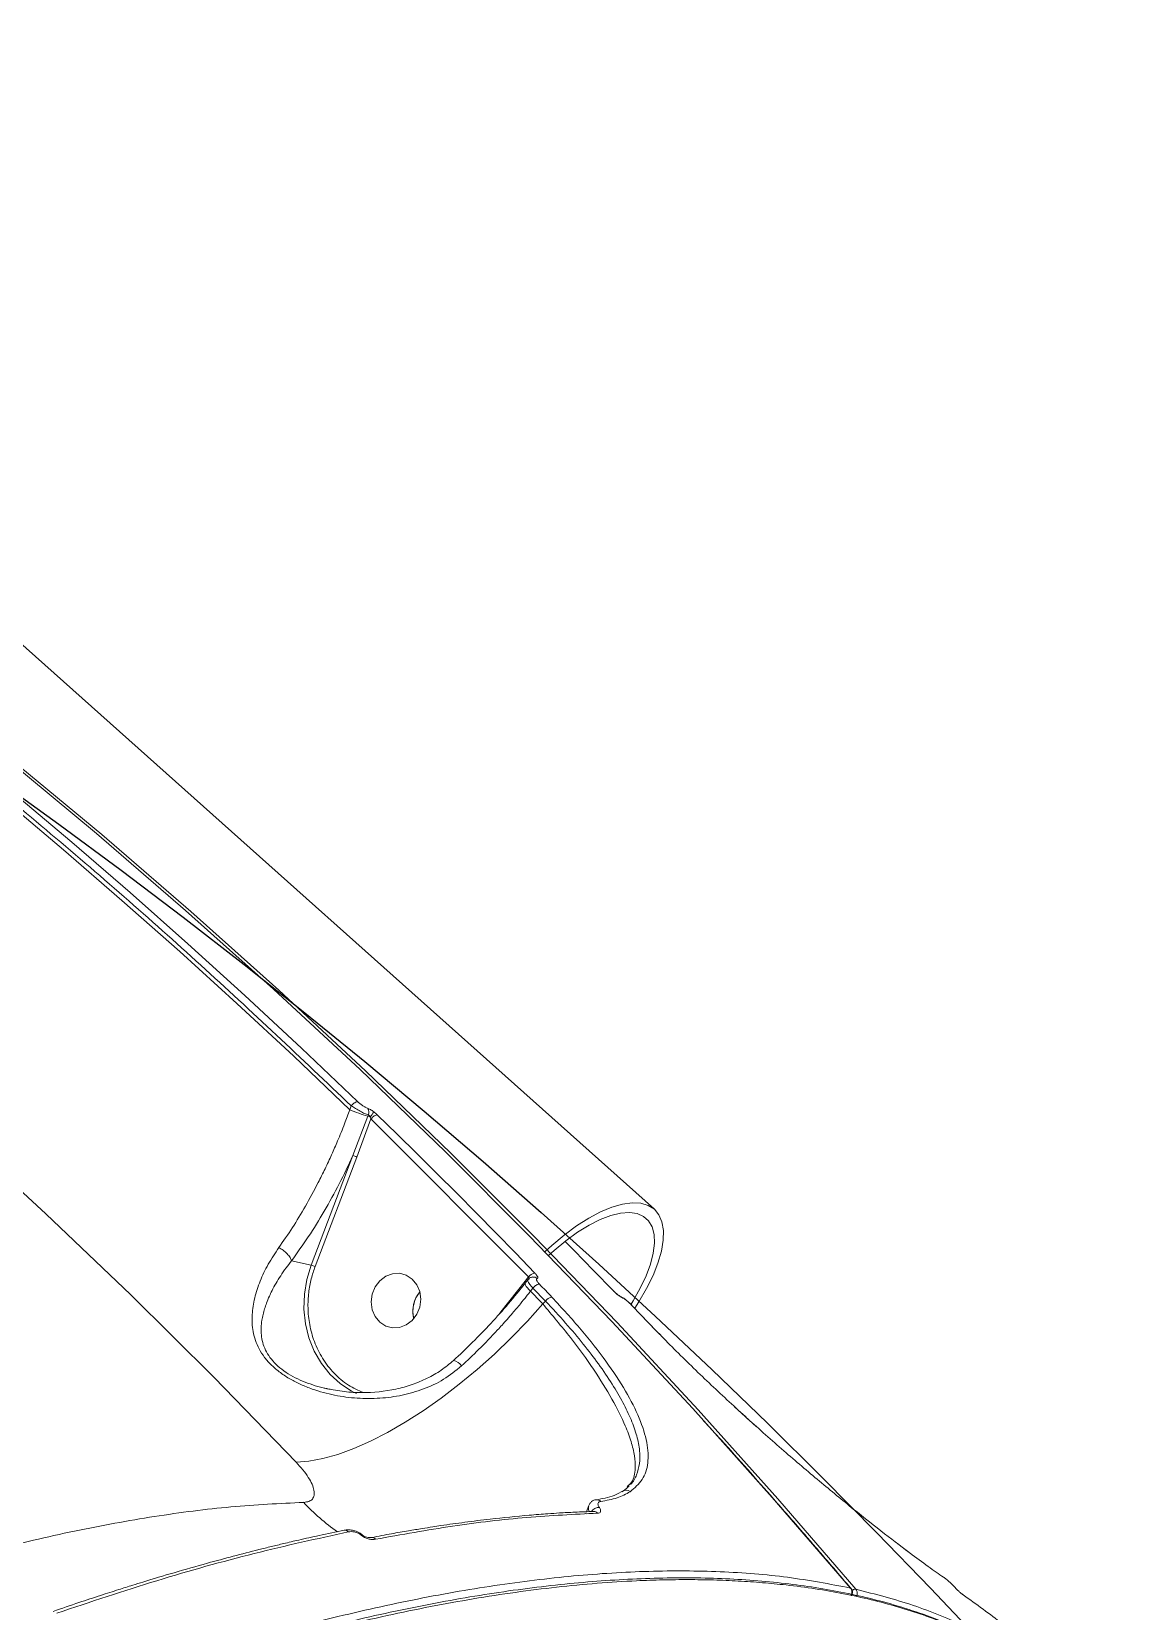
# Model space of a CAD drawing. Header units: millimetres. Extents: x -5609 to 5139, y -3980 to 3221.
# Drawn here: x 3209.7 to 3390.9, y 1158.5 to 1416.5 of the extents above; entities that cross this region are included whole.
import ezdxf

# ---------------------------------------------------------------- set-up
doc = ezdxf.new("R2010")
doc.units = ezdxf.units.MM
for name, color, linetype in [('DIKOM_ЗОНА', 80, 'Continuous'), ('DIKOM_ОБЪЕКТ', 7, 'Continuous'), ('DIKOM_РАЗМЕР_ОБЪЕКТА', 7, 'Continuous')]:
    doc.layers.add(name, color=color, linetype=linetype)

# ---------------------------------------------------------------- blocks, each defined once
blk = doc.blocks.new('A$Cc336a1e3')
at = {"color": 7, "linetype": 'Continuous', "lineweight": 15}
for p, q in [((6131.55, 2497.08), (5971.78, 2639.71)), ((6081.81, 2513.34), (6082.06, 2513.99)), ((6082.31, 2505.85), (6084.76, 2512.28)), ((6082.95, 2505.62), (6085.27, 2511.84)), ((6084.85, 2512.49), (6084.76, 2512.28)), ((6085.13, 2512.15), (6085.27, 2511.84)), ((6085.27, 2511.84), (6110.98, 2486.03)), ((6082.31, 2505.85), (6075.51, 2487.96)), ((6076.15, 2487.73), (6082.95, 2505.62)), ((6075.51, 2487.96), (6072.3, 2488.68)), ((6110.45, 2485.34), (6106.5, 2480.36)), ((6110.98, 2486.03), (6110.45, 2485.34)), ((6110.94, 2485.64), (6110.45, 2485.02)), ((6092.75, 2482.88), (6093.25, 2483.59)), ((6111.72, 2484.23), (6111.32, 2483.72)), ((6111.72, 2484.23), (6113.76, 2482.1)), ((6113.76, 2482.1), (6113.32, 2481.64)), ((6132.43, 2476.64), (6129.89, 2479.26)), ((6078.24, 2467.76), (6078.04, 2467.81)), ((6148.2, 2461.6), (6144.65, 2464.82)), ((6127.41, 2451.95), (6127.19, 2451.76)), ((6120.79, 2448.63), (6120.49, 2447.69)), ((6120.4, 2447.41), (6120.38, 2447.34)), ((6085.38, 2443.49), (6085.34, 2443.48)), ((6173.38, 2440.86), (6171.3, 2442.44)), ((6181.78, 2434.27), (6181.59, 2434.41))]:
    blk.add_line(p, q, dxfattribs=at)
at = {"color": 8, "linetype": 'Continuous', "lineweight": 15}
for p, q in [((6106.5, 2480.36), (6106.18, 2479.95)), ((6078.58, 2467.69), (6078.24, 2467.76))]:
    blk.add_line(p, q, dxfattribs=at)
at = {"color": 7, "linetype": 'Continuous', "lineweight": 15, "flags": 128}
for points in [[(6163.57, 2435.24), (6150.81, 2450.02), (6137.81, 2464.53), (6124.58, 2478.78), (6111.11, 2492.76), (6097.42, 2506.46), (6083.49, 2519.89), (6069.35, 2533.03), (6054.99, 2545.89), (6040.42, 2558.46), (6025.65, 2570.74), (6010.66, 2582.72), (5995.48, 2594.4), (5980.11, 2605.77), (5964.54, 2616.84), (5948.8, 2627.59), (5932.87, 2638.03), (5916.76, 2648.15), (5900.49, 2657.95), (5884.05, 2667.43), (5867.45, 2676.58), (5850.69, 2685.41)], [(6073.04, 2455.8), (6059.65, 2469.59), (6046.03, 2483.1), (6032.18, 2496.33), (6018.11, 2509.28), (6003.83, 2521.93), (5989.32, 2534.28), (5974.61, 2546.34), (5959.69, 2558.09), (5944.58, 2569.54), (5929.27, 2580.67), (5913.76, 2591.49), (5898.07, 2601.99), (5882.21, 2612.17), (5866.16, 2622.03), (5849.95, 2631.56)], [(6007.3, 2580.96), (6017.09, 2573.12), (6026.79, 2565.14), (6036.4, 2557.03), (6045.92, 2548.81), (6055.35, 2540.45), (6064.69, 2531.98), (6073.94, 2523.38), (6083.09, 2514.66)], [(6005.94, 2579.73), (6015.73, 2571.87), (6025.45, 2563.89), (6035.07, 2555.77), (6044.6, 2547.53), (6054.04, 2539.17), (6063.39, 2530.68), (6072.65, 2522.07), (6081.81, 2513.34)], [(6086.3, 2512.5), (6089.56, 2509.33), (6092.81, 2506.14), (6096.05, 2502.93), (6099.27, 2499.71), (6102.48, 2496.47), (6105.68, 2493.22), (6108.87, 2489.96), (6112.04, 2486.67)], [(6128.37, 2480.92), (6129.03, 2481.95), (6130.29, 2484.13), (6131.33, 2486.26), (6132.13, 2488.31), (6132.69, 2490.24), (6132.98, 2492.03), (6133.02, 2493.62), (6132.78, 2495.01), (6132.29, 2496.17), (6131.55, 2497.08), (6130.56, 2497.71), (6129.36, 2498.07), (6127.95, 2498.14), (6126.36, 2497.93), (6124.63, 2497.43), (6122.77, 2496.66), (6120.82, 2495.63), (6118.82, 2494.36), (6116.8, 2492.86), (6114.79, 2491.17), (6113.68, 2490.15)], [(6127.76, 2481.61), (6128.1, 2482.16), (6129.25, 2484.21), (6130.19, 2486.21), (6130.9, 2488.12), (6131.35, 2489.91), (6131.55, 2491.54), (6131.49, 2492.98), (6131.17, 2494.2), (6130.59, 2495.19), (6129.78, 2495.92), (6128.73, 2496.38), (6127.48, 2496.56), (6126.04, 2496.45), (6124.44, 2496.07), (6122.72, 2495.42), (6120.9, 2494.5), (6119.02, 2493.34), (6117.11, 2491.96), (6115.21, 2490.38), (6114.28, 2489.53)], [(6124.8, 2483.82), (6121.62, 2487.1), (6118.44, 2490.37), (6116.98, 2491.85)], [(6092.76, 2479.94), (6093.24, 2481.12), (6093.4, 2482.39), (6093.24, 2483.64), (6092.76, 2484.77), (6092, 2485.69), (6091.03, 2486.33), (6089.93, 2486.63), (6088.78, 2486.56), (6087.67, 2486.14), (6086.71, 2485.4), (6085.95, 2484.4), (6085.48, 2483.21), (6085.31, 2481.95), (6085.48, 2480.69), (6085.96, 2479.56), (6086.71, 2478.64), (6087.68, 2478.01), (6088.79, 2477.71), (6089.94, 2477.77), (6091.04, 2478.19), (6092.01, 2478.93), (6092.76, 2479.94)], [(6112.77, 2484.88), (6113.03, 2484.61), (6113.29, 2484.34), (6113.54, 2484.08), (6113.8, 2483.81), (6114.05, 2483.54), (6114.3, 2483.27), (6114.56, 2483.01), (6114.81, 2482.74)], [(6111.32, 2483.72), (6111.57, 2483.46), (6111.82, 2483.2), (6112.07, 2482.94), (6112.32, 2482.68), (6112.57, 2482.42), (6112.82, 2482.16), (6113.07, 2481.9), (6113.32, 2481.64)], [(6073.04, 2455.8), (6075.13, 2455.95), (6077.41, 2456.37), (6079.86, 2457.06), (6082.46, 2458), (6085.18, 2459.2), (6087.99, 2460.64), (6090.87, 2462.31), (6093.8, 2464.19), (6096.75, 2466.26), (6099.69, 2468.51), (6102.59, 2470.92), (6105.43, 2473.45), (6108.18, 2476.1), (6110.82, 2478.84), (6113.32, 2481.64)], [(6129.77, 2479.39), (6129.52, 2479.66), (6129.26, 2479.93), (6129.01, 2480.19), (6128.75, 2480.46), (6128.5, 2480.73), (6128.24, 2481), (6127.99, 2481.26), (6127.73, 2481.53)], [(6179.07, 2436.79), (6178.94, 2436.9), (6178.87, 2436.95)], [(6180.55, 2435.42), (6180.58, 2435.37), (6180.58, 2435.37)], [(6181.99, 2434.1), (6181.86, 2434.22), (6181.77, 2434.28)]]:
    blk.add_lwpolyline(points, dxfattribs=at)
at = {"color": 8, "linetype": 'Continuous', "lineweight": 15, "flags": 128}
for points in [[(5851.57, 2685.21), (5868.33, 2676.39), (5884.93, 2667.24), (5901.37, 2657.76), (5917.64, 2647.96), (5933.75, 2637.83), (5949.68, 2627.39), (5965.42, 2616.64), (5980.99, 2605.57), (5996.36, 2594.2), (6011.54, 2582.52), (6026.52, 2570.54), (6041.3, 2558.27), (6055.87, 2545.7), (6070.23, 2532.84), (6084.37, 2519.69), (6098.3, 2506.26), (6111.99, 2492.56), (6125.46, 2478.58), (6138.69, 2464.33), (6151.69, 2449.82), (6164.45, 2435.04)], [(6082.88, 2467.01), (6082.08, 2467.41), (6080.24, 2468.62), (6078.59, 2470.13), (6077.17, 2471.9), (6076.01, 2473.9), (6075.13, 2476.08), (6074.57, 2478.39), (6074.32, 2480.79), (6074.4, 2483.22), (6074.8, 2485.63), (6075.51, 2487.96)], [(6111.32, 2483.72), (6111.05, 2483.99), (6110.82, 2484.25), (6110.63, 2484.48), (6110.51, 2484.68), (6110.44, 2484.85), (6110.43, 2484.97), (6110.45, 2485.02)], [(6126.26, 2482.68), (6126.14, 2482.79), (6126.02, 2482.85)], [(6083.74, 2443.83), (6083.78, 2443.84), (6083.82, 2443.86), (6083.85, 2443.87), (6083.88, 2443.87), (6083.9, 2443.87), (6083.92, 2443.86), (6083.93, 2443.86)]]:
    blk.add_lwpolyline(points, dxfattribs=at)
at = {"color": 7, "linetype": 'Continuous', "lineweight": 15}
for centre, radius, start, end in [((6092.56, 2538.55), 27.41, 246.914, 253.4712), ((6078.63, 2517.31), 8.3, 321.5925, 328.7007), ((6083.53, 2508.02), 4.44, 68.8578, 73.8715), ((6081.01, 2501.15), 4.87, 66.6213, 74.5178), ((6074.22, 2483.28), 4.85, 66.6058, 74.5333), ((6112.26, 2485.13), 1.55, 98.037, 144.9268), ((6097.07, 2480.44), 4.96, 140.5061, 194.2677), ((6097.09, 2480.44), 4.97, 150.6606, 194.2059), ((6115.04, 2481.19), 1.57, 98.1782, 144.5268), ((6127.69, 2481.38), 0.16, 13.2623, 74.234), ((6126.94, 2450.31), 0.927, 45.8251, 135.2743), ((6173.2, 2440.3), 0.587, 37.9785, 72.5891)]:
    blk.add_arc(centre, radius, start, end, dxfattribs=at)
at = {"color": 8, "linetype": 'Continuous', "lineweight": 15}
for centre, radius, start, end in [((6111.78, 2485.12), 0.907, 45.9483, 97.6568), ((6098.28, 2470.24), 2.2, 35.578, 77.8488), ((6100.03, 2473.08), 35.1, 222.795, 234.7707), ((6122.52, 2446.91), 1.49, 88.3713, 146.4159), ((6122.15, 2448.84), 0.827, 41.2763, 96.3097), ((6121.68, 2446.97), 0.774, 39.1133, 90.2954), ((6080.99, 2443.96), 0.726, 37.4518, 98.8531), ((6085.44, 2442.76), 0.738, 37.6163, 94.0532)]:
    blk.add_arc(centre, radius, start, end, dxfattribs=at)
at = {"color": 7, "linetype": 'Continuous', "lineweight": 15}
for points, knots in [([(6006.34, 2580.24), (6015, 2573.23), (6032.34, 2559.22), (6057.6, 2537.13), (6073.91, 2521.7), (6082.06, 2513.99)], [0, 0, 0, 0, 0.333329, 0.666672, 1, 1, 1, 1]), ([(6081.81, 2513.34), (6081.53, 2512.58), (6080.9, 2510.86), (6079.91, 2508.42), (6078.84, 2505.96), (6077.78, 2503.69), (6076.37, 2500.86), (6074.6, 2497.61), (6072.46, 2494.05), (6070.97, 2491.91), (6070.23, 2490.84)], [0, 0, 0, 0, 0.093235, 0.209539, 0.302912, 0.400495, 0.498927, 0.670944, 0.836392, 1, 1, 1, 1]), ([(6083.09, 2514.66), (6083.03, 2514.66), (6082.89, 2514.65), (6082.61, 2514.51), (6082.31, 2514.28), (6082.14, 2514.08), (6082.06, 2513.99)], [0, 0, 0, 0, 0.240715, 0.49998, 0.759384, 1, 1, 1, 1]), ([(6082.06, 2513.99), (6082.29, 2513.83), (6082.74, 2513.52), (6083.52, 2513.07), (6084.27, 2512.69), (6084.65, 2512.56), (6084.85, 2512.49)], [0, 0, 0, 0, 0.246348, 0.494732, 0.74615, 1, 1, 1, 1]), ([(6083.09, 2514.66), (6083.22, 2514.54), (6083.47, 2514.31), (6083.92, 2513.99), (6084.36, 2513.72), (6084.58, 2513.63), (6084.7, 2513.58)], [0, 0, 0, 0, 0.250213, 0.500054, 0.750021, 1, 1, 1, 1]), ([(6084.7, 2513.58), (6084.77, 2513.56), (6084.91, 2513.51), (6085.16, 2513.37), (6085.44, 2513.2), (6085.63, 2513.07), (6085.72, 2513)], [0, 0, 0, 0, 0.249723, 0.500135, 0.750437, 1, 1, 1, 1]), ([(6084.7, 2513.58), (6084.75, 2513.52), (6084.86, 2513.38), (6084.93, 2513.09), (6084.94, 2512.78), (6084.88, 2512.59), (6084.85, 2512.49)], [0, 0, 0, 0, 0.243932, 0.500013, 0.755986, 1, 1, 1, 1]), ([(6085.72, 2513), (6085.82, 2512.92), (6086.03, 2512.76), (6086.21, 2512.59), (6086.3, 2512.5)], [0, 0, 0, 0, 0.497646, 1, 1, 1, 1]), ([(6084.85, 2512.49), (6084.87, 2512.48), (6084.91, 2512.46), (6084.99, 2512.38), (6085.06, 2512.28), (6085.11, 2512.2), (6085.13, 2512.15)], [0, 0, 0, 0, 0.22271, 0.465305, 0.712337, 1, 1, 1, 1]), ([(6086.3, 2512.5), (6086.24, 2512.5), (6086.1, 2512.5), (6085.82, 2512.35), (6085.52, 2512.12), (6085.35, 2511.93), (6085.27, 2511.84)], [0, 0, 0, 0, 0.240677, 0.500045, 0.759501, 1, 1, 1, 1]), ([(6072.3, 2488.68), (6073.22, 2489.96), (6075.06, 2492.52), (6077.66, 2496.76), (6080.12, 2501.19), (6081.58, 2504.3), (6082.31, 2505.85)], [0, 0, 0, 0, 0.250603, 0.500819, 0.751464, 1, 1, 1, 1]), ([(6070.23, 2490.84), (6069.62, 2489.93), (6068.4, 2488.11), (6067.11, 2485.35), (6066.21, 2482.61), (6065.78, 2479.87), (6065.88, 2477.55), (6066.36, 2475.69), (6066.97, 2474.28), (6067.84, 2472.9), (6069.02, 2471.58), (6070.46, 2470.37), (6072.08, 2469.33), (6073.83, 2468.44), (6075.63, 2467.72), (6077.49, 2467.15), (6079.94, 2466.57), (6083.03, 2466.16), (6086.73, 2466.16), (6090.38, 2466.64), (6093.88, 2467.66), (6097.22, 2469.21), (6099.11, 2470.75), (6100.07, 2471.52)], [0, 0, 0, 0, 0.061203, 0.122472, 0.184583, 0.246636, 0.309657, 0.34298, 0.373939, 0.406885, 0.438679, 0.470378, 0.503588, 0.534387, 0.567525, 0.599216, 0.630552, 0.692953, 0.754983, 0.816463, 0.877869, 0.938705, 1, 1, 1, 1]), ([(6070.23, 2490.84), (6070.46, 2490.7), (6070.94, 2490.41), (6071.59, 2489.83), (6072.09, 2489.21), (6072.23, 2488.85), (6072.3, 2488.68)], [0, 0, 0, 0, 0.24246, 0.500013, 0.757521, 1, 1, 1, 1]), ([(6110.46, 2485.02), (6109.56, 2483.9), (6107.77, 2481.68), (6104.88, 2478.45), (6101.88, 2475.32), (6099.79, 2473.37), (6098.74, 2472.39)], [0, 0, 0, 0, 0.251726, 0.501264, 0.749793, 1, 1, 1, 1]), ([(6111.67, 2486.03), (6111.59, 2486.01), (6111.43, 2485.98), (6111.14, 2485.85), (6110.99, 2485.69), (6110.9, 2485.58)], [0, 0, 0, 0, 0.254645, 0.508767, 1, 1, 1, 1]), ([(6110.98, 2486.03), (6111.01, 2485.99), (6111.05, 2485.93), (6111.09, 2485.85), (6111.12, 2485.79), (6111.12, 2485.74), (6111.11, 2485.69), (6111.08, 2485.68), (6111.06, 2485.67)], [0, 0, 0, 0, 0.208686, 0.344013, 0.499941, 0.655745, 0.791015, 1, 1, 1, 1]), ([(6112.77, 2484.88), (6112.71, 2484.87), (6112.57, 2484.87), (6112.29, 2484.73), (6111.98, 2484.51), (6111.8, 2484.32), (6111.72, 2484.23)], [0, 0, 0, 0, 0.240631, 0.499944, 0.759419, 1, 1, 1, 1]), ([(6112.04, 2486.67), (6112.14, 2486.56), (6112.35, 2486.33), (6112.52, 2486.04), (6112.55, 2485.84), (6112.46, 2485.8), (6112.41, 2485.78)], [0, 0, 0, 0, 0.249851, 0.499772, 0.749765, 1, 1, 1, 1]), ([(6112.41, 2485.78), (6112.36, 2485.76), (6112.26, 2485.72), (6112.3, 2485.51), (6112.46, 2485.22), (6112.67, 2484.99), (6112.77, 2484.88)], [0, 0, 0, 0, 0.250218, 0.500254, 0.75017, 1, 1, 1, 1]), ([(6100.07, 2471.52), (6101, 2472.4), (6103.01, 2474.28), (6105.19, 2476.55), (6106.71, 2478.21), (6107.52, 2479.13), (6108.53, 2480.28), (6109.59, 2481.55), (6110.51, 2482.69), (6111.04, 2483.36), (6111.25, 2483.63), (6111.31, 2483.7), (6111.32, 2483.72), (6111.32, 2483.72), (6111.32, 2483.72), (6111.32, 2483.72)], [0, 0, 0, 0, 0.231466, 0.498615, 0.562962, 0.63634, 0.718738, 0.838454, 0.936419, 0.983789, 0.99579, 0.998876, 0.999681, 0.999967, 1, 1, 1, 1]), ([(6114.81, 2482.74), (6116.46, 2480.95), (6119.75, 2477.38), (6123.77, 2472.22), (6126.99, 2467.35), (6129.24, 2462.88), (6130.48, 2458.93), (6130.64, 2455.57), (6129.79, 2452.82), (6128.32, 2451.59), (6127.58, 2450.97)], [0, 0, 0, 0, 0.124865, 0.249534, 0.374624, 0.499172, 0.624462, 0.748981, 0.874562, 1, 1, 1, 1]), ([(6126.26, 2482.68), (6126.16, 2482.73), (6125.96, 2482.83), (6125.57, 2483.12), (6125.16, 2483.46), (6124.92, 2483.7), (6124.8, 2483.82)], [0, 0, 0, 0, 0.250159, 0.500232, 0.750108, 1, 1, 1, 1]), ([(6126.02, 2482.85), (6125.95, 2482.89), (6125.8, 2482.97), (6125.5, 2483.19), (6125.18, 2483.46), (6124.98, 2483.66), (6124.88, 2483.76)], [0, 0, 0, 0, 0.243842, 0.491795, 0.743906, 1, 1, 1, 1]), ([(6127.82, 2481.47), (6127.68, 2481.61), (6127.39, 2481.89), (6126.9, 2482.3), (6126.41, 2482.65), (6126.15, 2482.79), (6126.02, 2482.85)], [0, 0, 0, 0, 0.245657, 0.49411, 0.745518, 1, 1, 1, 1]), ([(6127.73, 2481.53), (6127.61, 2481.65), (6127.37, 2481.89), (6126.96, 2482.23), (6126.57, 2482.52), (6126.37, 2482.62), (6126.26, 2482.68)], [0, 0, 0, 0, 0.249908, 0.499772, 0.74981, 1, 1, 1, 1]), ([(6173.67, 2440.66), (6172.2, 2441.76), (6169.27, 2443.97), (6164.1, 2448.07), (6158.55, 2452.62), (6152.7, 2457.61), (6146.73, 2462.9), (6140.81, 2468.38), (6135.05, 2473.94), (6131.53, 2477.58), (6129.77, 2479.39)], [0, 0, 0, 0, 0.125029, 0.249837, 0.375, 0.499594, 0.624844, 0.749304, 0.874747, 1, 1, 1, 1]), ([(6129.77, 2479.39), (6129.82, 2479.37), (6129.88, 2479.35), (6129.88, 2479.26), (6129.88, 2479.25)], [0, 0, 0, 0, 0.779343, 1, 1, 1, 1]), ([(6098.74, 2472.39), (6098.08, 2471.84), (6096.74, 2470.73), (6094.45, 2469.44), (6091.98, 2468.41), (6088.44, 2467.43), (6084.7, 2467.06), (6080.91, 2467.25), (6079, 2467.61), (6078.05, 2467.79)], [0, 0, 0, 0, 0.116809, 0.235728, 0.356996, 0.481882, 0.737084, 0.86837, 1, 1, 1, 1]), ([(6163.7, 2435.11), (6162.73, 2436.24), (6161.08, 2438.19), (6158.93, 2440.69), (6157.26, 2442.63), (6154.7, 2445.59), (6149.78, 2451.21), (6144.41, 2457.32), (6140.53, 2461.51), (6139.57, 2462.55)], [0, 0, 0, 0, 0.122335, 0.209291, 0.270491, 0.332054, 0.530094, 0.883891, 1, 1, 1, 1]), ([(6074.28, 2449.23), (6074.58, 2449.27), (6075.18, 2449.33), (6075.75, 2449.74), (6076.04, 2450.35), (6076.01, 2451.17), (6075.69, 2452.17), (6075.07, 2453.3), (6074.19, 2454.53), (6073.42, 2455.37), (6073.04, 2455.8)], [0, 0, 0, 0, 0.121356, 0.243051, 0.365694, 0.489599, 0.61564, 0.742465, 0.871121, 1, 1, 1, 1]), ([(6126.48, 2451.12), (6126.01, 2450.85), (6125.14, 2450.36), (6123.63, 2449.9), (6122.55, 2449.74), (6122.06, 2449.66)], [0, 0, 0, 0, 0.388598, 0.721327, 1, 1, 1, 1]), ([(6127.58, 2450.97), (6126.92, 2450.6), (6125.59, 2449.86), (6123.71, 2449.54), (6122.78, 2449.38)], [0, 0, 0, 0, 0.499978, 1, 1, 1, 1]), ([(6127.42, 2451.9), (6127.3, 2451.78), (6127.06, 2451.54), (6126.78, 2451.3), (6126.64, 2451.19)], [0, 0, 0, 0, 0.498454, 1, 1, 1, 1]), ([(5598.5, 2121.07), (5601.26, 2124.96), (5606.79, 2132.74), (5615.67, 2144.53), (5624.94, 2156.34), (5634.63, 2168.19), (5644.11, 2179.34), (5653.31, 2189.8), (5662.16, 2199.56), (5671.33, 2209.38), (5680.81, 2219.24), (5690.58, 2229.12), (5700.47, 2238.83), (5710.47, 2248.39), (5720.55, 2257.77), (5730.91, 2267.14), (5741.52, 2276.49), (5752.37, 2285.8), (5762.76, 2294.46), (5772.64, 2302.48), (5781.96, 2309.88), (5791.42, 2317.22), (5801.03, 2324.49), (5810.76, 2331.68), (5820.62, 2338.77), (5832.63, 2347.18), (5846.83, 2356.79), (5863.26, 2367.4), (5879.86, 2377.61), (5894.16, 2385.95), (5906.12, 2392.62), (5915.73, 2397.8), (5925.34, 2402.79), (5934.95, 2407.59), (5944.53, 2412.18), (5954.07, 2416.55), (5964.55, 2421.12), (5975.92, 2425.79), (5988.09, 2430.41), (6000.08, 2434.58), (6011.85, 2438.26), (6024.19, 2441.68), (6036.96, 2444.67), (6050.01, 2447.04), (6062.55, 2448.66), (6070.36, 2449.04), (6074.28, 2449.23)], [0, 0, 0, 0, 0.025201, 0.050426, 0.075478, 0.100439, 0.125533, 0.145965, 0.166556, 0.187307, 0.208217, 0.229287, 0.250516, 0.270801, 0.291287, 0.311973, 0.332861, 0.35395, 0.375239, 0.39266, 0.410236, 0.427968, 0.445856, 0.463899, 0.482097, 0.500451, 0.530196, 0.560356, 0.590931, 0.62192, 0.639817, 0.657849, 0.676017, 0.69432, 0.712759, 0.731334, 0.750044, 0.774713, 0.799566, 0.824602, 0.849822, 0.875227, 0.906171, 0.937281, 0.968557, 1, 1, 1, 1]), ([(6122.06, 2449.66), (6121.92, 2449.63), (6121.64, 2449.58), (6121.27, 2449.36), (6120.96, 2449.04), (6120.85, 2448.75), (6120.8, 2448.61)], [0, 0, 0, 0, 0.236053, 0.482471, 0.739368, 1, 1, 1, 1]), ([(6122.57, 2448.4), (6122.61, 2448.32), (6122.71, 2448.18), (6122.79, 2447.92), (6122.77, 2447.68), (6122.6, 2447.5), (6122.38, 2447.47), (6122.28, 2447.46)], [0, 0, 0, 0, 0.124956, 0.25057, 0.500126, 0.749926, 1, 1, 1, 1]), ([(6122.78, 2449.38), (6122.68, 2449.36), (6122.49, 2449.32), (6122.34, 2449.12), (6122.33, 2448.87), (6122.42, 2448.61), (6122.52, 2448.47), (6122.57, 2448.4)], [0, 0, 0, 0, 0.249412, 0.499478, 0.74935, 0.874997, 1, 1, 1, 1]), ([(6121.67, 2447.75), (6120.64, 2447.71), (6118.78, 2447.64), (6116.27, 2447.51), (6114.3, 2447.38), (6112.65, 2447.26), (6109.53, 2447), (6105.52, 2446.6), (6100.69, 2446), (6097.56, 2445.56), (6095.24, 2445.21), (6093.49, 2444.93), (6091.24, 2444.56), (6088.49, 2444.08), (6086.48, 2443.7), (6085.38, 2443.49)], [0, 0, 0, 0, 0.091752, 0.164595, 0.218578, 0.261868, 0.306046, 0.484389, 0.598086, 0.702973, 0.737244, 0.78391, 0.843244, 0.915264, 1, 1, 1, 1]), ([(6122.28, 2447.46), (6118.46, 2447.27), (6110.84, 2446.9), (6098.73, 2445.48), (6090.25, 2443.96), (6086.02, 2443.21)], [0, 0, 0, 0, 0.334709, 0.668039, 1, 1, 1, 1]), ([(6080.94, 2444.69), (6079.56, 2444.4), (6077.09, 2443.89), (6073.77, 2443.15), (6071.17, 2442.54), (6068.99, 2442.01), (6064.87, 2440.99), (6059.6, 2439.6), (6053.27, 2437.8), (6049.18, 2436.58), (6046.16, 2435.64), (6043.87, 2434.92), (6040.95, 2433.98), (6037.38, 2432.8), (6034.77, 2431.91), (6033.36, 2431.42)], [0, 0, 0, 0, 0.09177, 0.164619, 0.218606, 0.26189, 0.306061, 0.484383, 0.598068, 0.70294, 0.737208, 0.783875, 0.843209, 0.915239, 1, 1, 1, 1]), ([(6081.57, 2444.4), (6076.48, 2443.29), (6066.35, 2441.06), (6050.45, 2436.62), (6039.46, 2432.96), (6033.98, 2431.13)], [0, 0, 0, 0, 0.336007, 0.66934, 1, 1, 1, 1]), ([(6083.93, 2443.86), (6083.79, 2443.97), (6083.52, 2444.19), (6082.94, 2444.49), (6082.25, 2444.7), (6081.51, 2444.77), (6081.09, 2444.71), (6080.88, 2444.68)], [0, 0, 0, 0, 0.148879, 0.287547, 0.540201, 0.774182, 1, 1, 1, 1]), ([(6083.74, 2443.83), (6083.65, 2443.9), (6083.47, 2444.05), (6083.06, 2444.26), (6082.56, 2444.41), (6082.02, 2444.47), (6081.72, 2444.43), (6081.57, 2444.4)], [0, 0, 0, 0, 0.125572, 0.251121, 0.501344, 0.751019, 1, 1, 1, 1]), ([(6086.02, 2443.21), (6085.86, 2443.19), (6085.55, 2443.15), (6084.98, 2443.21), (6084.46, 2443.37), (6084.03, 2443.59), (6083.84, 2443.75), (6083.74, 2443.83)], [0, 0, 0, 0, 0.248993, 0.498714, 0.748827, 0.874393, 1, 1, 1, 1]), ([(6085.33, 2443.48), (6085.22, 2443.47), (6085.01, 2443.45), (6084.62, 2443.51), (6084.29, 2443.62), (6084.08, 2443.74), (6083.98, 2443.81), (6083.94, 2443.84), (6083.93, 2443.86)], [0, 0, 0, 0, 0.317087, 0.601001, 0.834535, 0.926307, 0.965125, 1, 1, 1, 1]), ([(6179.07, 2436.79), (6178.28, 2437.33), (6176.69, 2438.42), (6174.68, 2439.91), (6173.67, 2440.66)], [0, 0, 0, 0, 0.500017, 1, 1, 1, 1]), ([(5583.07, 2031.2), (5585.78, 2035.98), (5591.19, 2045.56), (5600.33, 2060.28), (5610.18, 2075.22), (5620.81, 2090.37), (5631.91, 2105.35), (5643.41, 2120.1), (5655.24, 2134.58), (5665.44, 2146.54), (5673.72, 2155.94), (5679.86, 2162.78), (5686.12, 2169.62), (5692.48, 2176.45), (5701.36, 2185.79), (5712.98, 2197.68), (5727.61, 2212.09), (5742.85, 2226.52), (5758.67, 2240.94), (5774.66, 2254.97), (5790.78, 2268.58), (5806.96, 2281.73), (5819.81, 2291.79), (5829.15, 2298.91), (5834.85, 2303.2), (5840.59, 2307.45), (5846.36, 2311.68), (5852.17, 2315.87), (5858.01, 2320.02), (5867.43, 2326.63), (5880.53, 2335.56), (5897.34, 2346.53), (5914.33, 2357.12), (5931.44, 2367.27), (5948.25, 2376.74), (5964.71, 2385.49), (5980.77, 2393.55), (5993.48, 2399.53), (6002.92, 2403.76), (6009.15, 2406.46), (6015.36, 2409.07), (6021.54, 2411.59), (6027.69, 2414), (6036.91, 2417.49), (6049.04, 2421.76), (6063.83, 2426.38), (6078.22, 2430.27), (6092.15, 2433.41), (6105.59, 2435.77), (6118.48, 2437.34), (6130.78, 2438.1), (6142.44, 2438.02), (6153.47, 2437.16), (6160.2, 2435.88), (6163.57, 2435.24)], [0, 0, 0, 0, 0.024819, 0.049681, 0.074585, 0.099531, 0.12452, 0.147882, 0.17128, 0.194715, 0.205777, 0.216847, 0.227925, 0.239011, 0.250106, 0.273561, 0.297359, 0.321499, 0.345981, 0.370806, 0.394284, 0.418061, 0.442135, 0.45031, 0.458518, 0.466761, 0.475037, 0.483347, 0.49169, 0.500068, 0.523695, 0.547624, 0.571855, 0.596389, 0.621225, 0.644678, 0.668395, 0.692375, 0.701869, 0.711403, 0.720978, 0.730593, 0.74025, 0.749947, 0.774408, 0.798991, 0.823695, 0.848519, 0.873464, 0.89853, 0.923716, 0.949023, 0.974451, 1, 1, 1, 1]), ([(6204.55, 2411.65), (6203.86, 2412.42), (6202.5, 2413.95), (6200.53, 2415.88), (6198.62, 2417.65), (6196.69, 2419.29), (6194.08, 2421.34), (6190.66, 2423.7), (6185.14, 2426.93), (6177.87, 2430.25), (6168.75, 2433.19), (6159.15, 2435.24), (6149.19, 2436.49), (6138.58, 2437.01), (6127.34, 2436.79), (6115.51, 2435.84), (6103.11, 2434.16), (6090.16, 2431.75), (6076.69, 2428.62), (6062.75, 2424.77), (6048.38, 2420.23), (6033.61, 2414.99), (6018.47, 2409.08), (6002.99, 2402.5), (5987.2, 2395.26), (5971.16, 2387.4), (5954.91, 2378.92), (5938.49, 2369.86), (5921.94, 2360.24), (5905.29, 2350.07), (5888.58, 2339.38), (5871.86, 2328.2), (5855.16, 2316.54), (5838.53, 2304.46), (5822.03, 2291.98), (5805.68, 2279.12), (5789.53, 2265.92), (5773.6, 2252.41), (5757.93, 2238.61), (5742.58, 2224.57), (5727.92, 2210.64), (5713.95, 2196.88), (5700.67, 2183.32), (5689.25, 2171.21), (5679.6, 2160.65), (5673.57, 2153.89), (5669.6, 2149.37), (5667.39, 2146.83), (5664.81, 2143.84), (5661.69, 2140.2), (5658.06, 2135.91), (5655.49, 2132.82), (5654.12, 2131.18)], [0, 0, 0, 0, 0.008908, 0.01753, 0.025623, 0.033471, 0.041214, 0.056424, 0.071632, 0.098786, 0.125938, 0.150666, 0.175372, 0.200051, 0.224728, 0.249405, 0.274079, 0.298757, 0.323488, 0.348172, 0.372843, 0.397514, 0.422185, 0.446854, 0.471533, 0.496261, 0.520935, 0.545603, 0.570272, 0.594939, 0.619608, 0.644296, 0.669014, 0.693683, 0.71835, 0.743018, 0.767685, 0.792353, 0.817058, 0.84176, 0.866427, 0.889451, 0.912474, 0.935498, 0.950694, 0.965687, 0.969487, 0.973442, 0.978418, 0.984512, 0.991712, 1, 1, 1, 1]), ([(6179.32, 2436.6), (6179.27, 2436.64), (6179.08, 2436.8), (6178.96, 2436.89), (6178.87, 2436.95)], [0, 0, 0, 0, 0.270658, 1, 1, 1, 1]), ([(6180.55, 2435.42), (6180.48, 2435.5), (6180.34, 2435.65), (6180.04, 2435.95), (6179.69, 2436.28), (6179.33, 2436.6), (6179.15, 2436.72), (6179.07, 2436.79)], [0, 0, 0, 0, 0.124853, 0.250327, 0.500072, 0.749881, 1, 1, 1, 1]), ([(6181.99, 2434.1), (6181.91, 2434.15), (6181.76, 2434.26), (6181.41, 2434.56), (6181.07, 2434.88), (6180.77, 2435.18), (6180.63, 2435.34), (6180.55, 2435.42)], [0, 0, 0, 0, 0.249692, 0.499302, 0.748827, 0.874267, 1, 1, 1, 1]), ([(6163.65, 2434.05), (6163.7, 2434.14), (6163.79, 2434.34), (6163.81, 2434.65), (6163.75, 2434.97), (6163.63, 2435.14), (6163.57, 2435.24)], [0, 0, 0, 0, 0.250066, 0.500079, 0.703986, 1, 1, 1, 1]), ([(6163.73, 2433.99), (6163.74, 2434), (6163.75, 2434.02), (6163.79, 2434.08), (6163.85, 2434.21), (6163.9, 2434.41), (6163.9, 2434.68), (6163.83, 2434.96), (6163.71, 2435.11), (6163.65, 2435.18)], [0, 0, 0, 0, 0.010325, 0.068355, 0.169216, 0.329606, 0.54412, 0.799952, 1, 1, 1, 1]), ([(6164.45, 2435.04), (6164.51, 2434.94), (6164.63, 2434.77), (6164.68, 2434.46), (6164.67, 2434.15), (6164.58, 2433.95), (6164.53, 2433.85)], [0, 0, 0, 0, 0.295937, 0.499886, 0.749893, 1, 1, 1, 1]), ([(6194.66, 2423.11), (6194.43, 2423.41), (6192.61, 2425.73), (6188.48, 2429.49), (6184.16, 2432.56), (6181.99, 2434.1)], [0, 0, 0, 0, 0.068433, 0.533258, 1, 1, 1, 1])]:
    blk.add_open_spline(points, degree=3, knots=knots, dxfattribs=at)
at = {"color": 8, "linetype": 'Continuous', "lineweight": 15}
for points, knots in [([(6078.04, 2467.81), (6077.84, 2467.85), (6077.08, 2468), (6075.76, 2468.4), (6074.1, 2469), (6072.51, 2469.76), (6071.03, 2470.67), (6069.74, 2471.73), (6068.72, 2472.89), (6067.76, 2474.52), (6067.25, 2476.57), (6067.35, 2478.48), (6067.63, 2479.9), (6067.89, 2480.83), (6068.23, 2481.83), (6068.63, 2482.81), (6069.15, 2483.9), (6069.75, 2485.01), (6070.52, 2486.25), (6071.36, 2487.47), (6071.99, 2488.29), (6072.3, 2488.68)], [0, 0, 0, 0, 0.017738, 0.07, 0.121887, 0.172997, 0.223784, 0.273788, 0.323761, 0.3739, 0.476594, 0.580721, 0.621682, 0.662696, 0.702448, 0.751741, 0.790799, 0.843222, 0.895428, 0.949745, 1, 1, 1, 1]), ([(6084.04, 2467.14), (6083.21, 2467.51), (6081.45, 2468.29), (6079.18, 2470.24), (6077.3, 2472.66), (6075.97, 2475.38), (6075.2, 2478.18), (6074.92, 2480.9), (6075.05, 2483.42), (6075.45, 2485.7), (6075.92, 2487.08), (6076.15, 2487.73)], [0, 0, 0, 0, 0.118978, 0.251189, 0.380532, 0.50448, 0.621138, 0.7293, 0.828437, 0.918547, 1, 1, 1, 1]), ([(6110.45, 2485.34), (6110.48, 2485.31), (6110.54, 2485.25), (6110.57, 2485.2), (6110.58, 2485.19)], [0, 0, 0, 0, 0.615711, 1, 1, 1, 1]), ([(6110.9, 2485.58), (6110.9, 2485.58), (6110.86, 2485.56), (6110.87, 2485.44), (6110.92, 2485.25), (6111.08, 2484.98), (6111.33, 2484.65), (6111.57, 2484.39), (6111.72, 2484.23)], [0, 0, 0, 0, 0.007556, 0.177019, 0.36965, 0.568562, 0.740074, 1, 1, 1, 1]), ([(6113.76, 2482.1), (6114.88, 2480.9), (6117.09, 2478.53), (6119.96, 2475.1), (6122.52, 2471.76), (6124.7, 2468.55), (6126.48, 2465.51), (6127.83, 2462.67), (6128.75, 2460.04), (6129.2, 2457.65), (6129.2, 2455.52), (6128.68, 2453.72), (6128.15, 2452.6), (6127.68, 2452.18), (6127.67, 2452.18)], [0, 0, 0, 0, 0.093376, 0.18407, 0.272091, 0.365487, 0.456186, 0.544209, 0.636631, 0.727352, 0.816398, 0.907736, 0.998642, 1, 1, 1, 1]), ([(6124.8, 2483.82), (6124.84, 2483.8), (6124.91, 2483.77), (6124.9, 2483.69), (6124.9, 2483.68)], [0, 0, 0, 0, 0.789729, 1, 1, 1, 1]), ([(6113.32, 2481.64), (6114.87, 2479.79), (6117.95, 2476.13), (6121.73, 2470.89), (6124.77, 2466.02), (6126.71, 2462.12), (6127.82, 2459.09), (6128.36, 2456.78), (6128.48, 2454.49), (6128.16, 2452.7), (6127.36, 2452.01), (6127.09, 2451.78)], [0, 0, 0, 0, 0.134979, 0.268148, 0.40232, 0.536423, 0.624853, 0.714169, 0.804369, 0.935302, 1, 1, 1, 1]), ([(6120.82, 2448.62), (6120.78, 2448.44), (6120.73, 2448.16), (6120.85, 2447.83), (6120.9, 2447.72)], [0, 0, 0, 0, 0.6522, 1, 1, 1, 1]), ([(6204.63, 2411.37), (6203.45, 2412.77), (6200.49, 2416.28), (6194.75, 2421.01), (6187.58, 2425.65), (6179.74, 2429.38), (6171.38, 2432.28), (6162.58, 2434.41), (6155.06, 2435.56), (6149.21, 2436.13), (6145.27, 2436.4), (6141.24, 2436.57), (6137.13, 2436.63), (6132.93, 2436.58), (6125.89, 2436.34), (6115.74, 2435.53), (6102.13, 2433.62), (6088.04, 2430.88), (6073.54, 2427.35), (6059.01, 2423.15), (6044.54, 2418.39), (6030.2, 2413.15), (6018.86, 2408.62), (6010.69, 2405.18), (6005.76, 2403.05), (6000.83, 2400.87), (5995.88, 2398.63), (5990.93, 2396.34), (5985.97, 2393.99), (5976.73, 2389.53), (5963.14, 2382.66), (5945.14, 2372.95), (5927.19, 2362.69), (5909.36, 2351.92), (5893.87, 2342.09), (5880.73, 2333.42), (5869.9, 2326.08), (5859.18, 2318.61), (5848.58, 2311.02), (5838.11, 2303.34), (5827.77, 2295.56), (5817.58, 2287.7), (5805.1, 2277.84), (5790.37, 2265.84), (5773.53, 2251.55), (5757.02, 2236.98), (5740.89, 2222.17), (5725.18, 2207.16), (5709.93, 2191.99), (5695.17, 2176.7), (5680.97, 2161.34), (5667.29, 2145.95), (5658.68, 2135.7), (5654.37, 2130.57)], [0, 0, 0, 0, 0.017374, 0.04358, 0.069662, 0.095619, 0.119733, 0.143738, 0.167634, 0.176993, 0.186334, 0.195659, 0.204968, 0.214259, 0.223533, 0.250818, 0.277789, 0.304447, 0.330792, 0.356824, 0.380838, 0.40458, 0.428049, 0.435891, 0.443703, 0.451483, 0.459232, 0.46695, 0.474638, 0.482294, 0.509763, 0.536878, 0.563639, 0.590045, 0.616098, 0.632202, 0.648168, 0.663995, 0.679684, 0.695235, 0.710648, 0.725922, 0.741057, 0.767149, 0.793197, 0.8192, 0.84516, 0.871077, 0.896949, 0.922777, 0.948562, 0.974303, 1, 1, 1, 1]), ([(6163.57, 2435.24), (6163.62, 2435.22), (6163.69, 2435.2), (6163.68, 2435.12), (6163.68, 2435.1)], [0, 0, 0, 0, 0.778632, 1, 1, 1, 1]), ([(6163.82, 2434.83), (6163.86, 2434.86), (6164, 2434.96), (6164.24, 2435.05), (6164.38, 2435.05), (6164.45, 2435.04)], [0, 0, 0, 0, 0.163567, 0.581752, 1, 1, 1, 1]), ([(6164.45, 2435.04), (6167.64, 2434.22), (6174.01, 2432.57), (6182.49, 2429.05), (6190.18, 2424.82), (6196.88, 2419.74), (6201.26, 2415.73), (6203.16, 2413.23), (6203.41, 2412.91)], [0, 0, 0, 0, 0.196094, 0.391259, 0.585498, 0.778811, 0.971196, 1, 1, 1, 1])]:
    blk.add_open_spline(points, degree=3, knots=knots, dxfattribs=at)

msp = doc.modelspace()

# ---------------------------------------------------------------- linework, layer by layer
at = {"layer": 'DIKOM_ЗОНА', "color": 3}
msp.add_lwpolyline([(2939.334, 2931.974), (900.981, 3207.888, 0.0336485), (699.775, 3221.444), (-855.722, 3221.444, 0.3450653), (-1627.071, 2617.16, -0.3450653), (-1869.804, 2427), (-2570.165, 2427, 0.2993426), (-2891.522, 2215.672, -0.2663845), (-3090.623, 2066.584, 0.3788989), (-4320.166, 677), (-4320.166, -123, 0.4142136), (-2820.166, -1623), (-1877.662, -1623, -0.3625513), (-1631.68, -1828.354, 0.3625513), (-500.262, -2772.903), (2623.558, -2772.903, 0.1101119), (3048.303, -2678.216, 0.0074232), (3074.992, -2665.207), (4590.059, -1898.704, 0.0849595), (4861.114, -1697.782, 0.1932013), (5138.624, -1006.4), (5138.624, 414.929, 0.3753338)], format="xyb", close=True, dxfattribs=at)
at = {"layer": 'DIKOM_РАЗМЕР_ОБЪЕКТА'}
msp.add_circle((2594.5, 436), 1052.678, dxfattribs=at)

# ---------------------------------------------------------------- block references
at = {"layer": 'DIKOM_ОБЪЕКТ'}
msp.add_blockref('A$Cc336a1e3', (-2820.166, -1272.903), dxfattribs=at)

doc.saveas('drawing.dxf')
